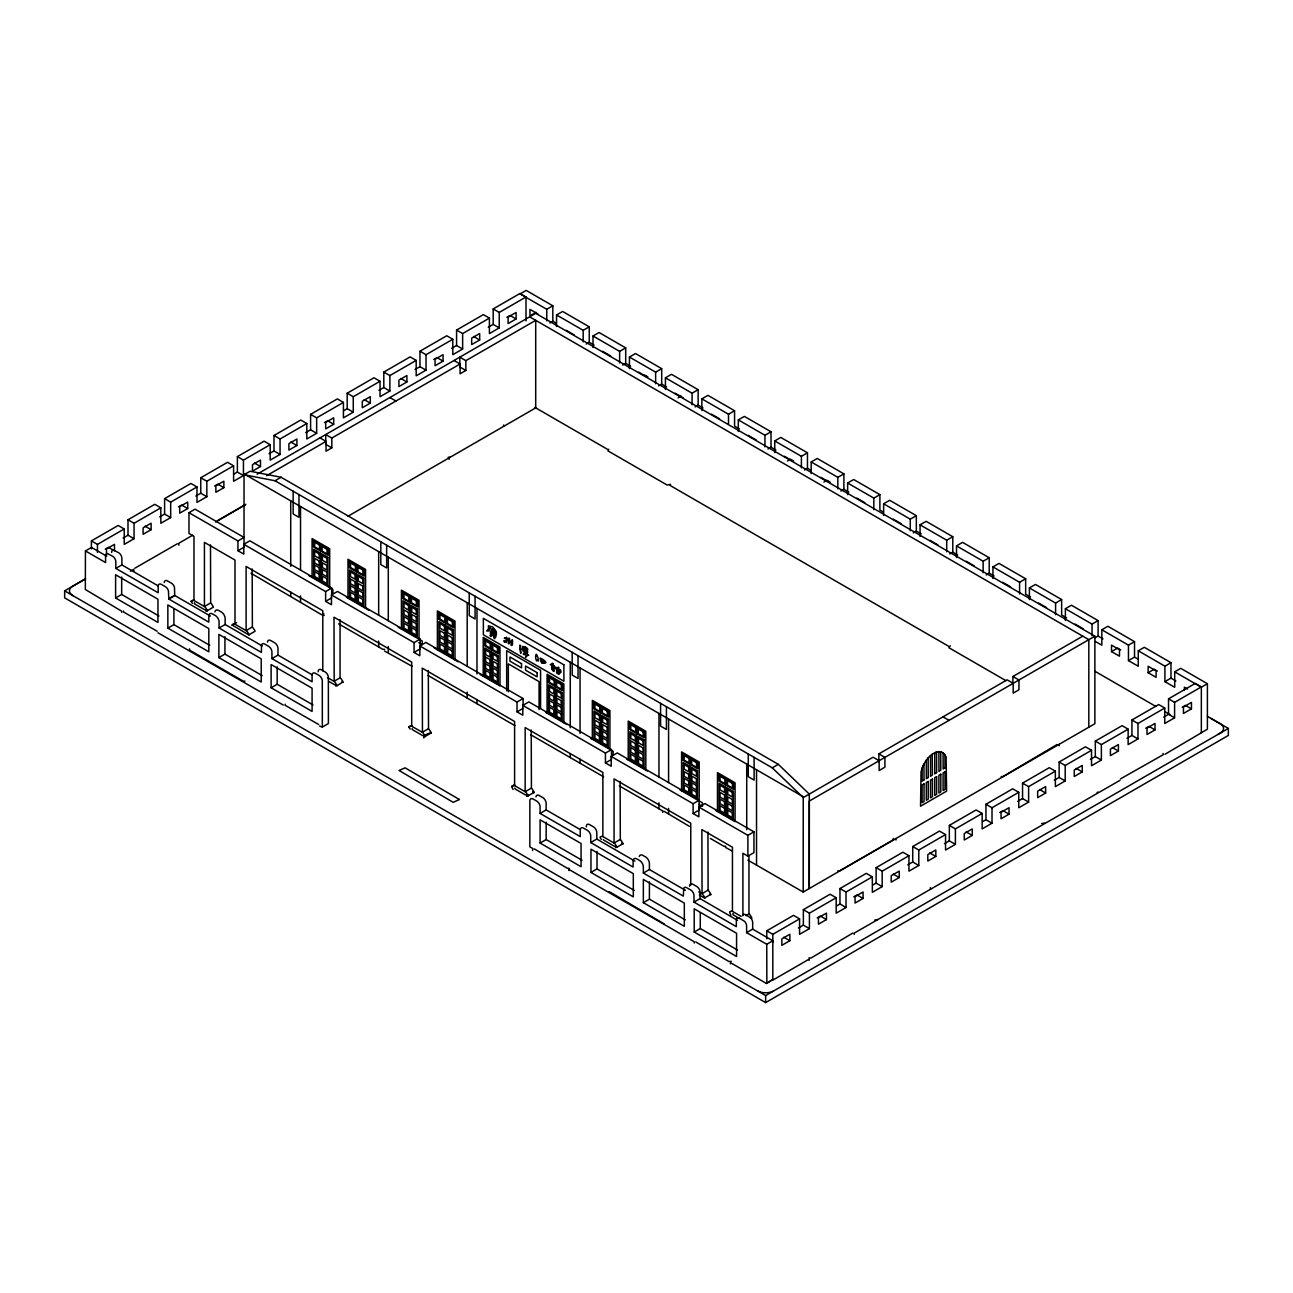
<?xml version="1.0" encoding="UTF-8"?>
<svg xmlns="http://www.w3.org/2000/svg" width="1293" height="1293" viewBox="0 0 1293 1293"><rect width="100%" height="100%" fill="white"/><g stroke="black" fill="none" stroke-linecap="round" stroke-linejoin="round"><path stroke-width="1.5" d="M531.229 730.076L531.423 788.342A6.61 3.814 60 0 1 532.183 789.037L533.75 791.429A6.012 3.475 60 0 1 534.09 792.367L528.029 795.874A6.012 3.475 60 0 0 527.689 794.92L526.122 792.528A6.61 3.814 60 0 0 525.362 791.849L514.598 785.594L514.598 721.462L422.261 668.158L422.455 732.436A6.61 3.814 60 0 1 423.215 733.115L424.783 735.507A6.012 3.475 60 0 1 425.138 736.46L431.199 732.969A6.012 3.475 60 0 0 430.844 732.016L429.276 729.624A6.61 3.814 60 0 0 428.516 728.945L428.322 670.663M620.123 781.408L620.317 839.674A6.61 3.814 60 0 1 621.076 840.353L622.644 842.745A6.012 3.475 60 0 1 622.984 843.699L616.923 847.19A6.012 3.475 60 0 0 616.583 846.252L615.015 843.86A6.61 3.814 60 0 0 614.256 843.165L602.861 836.555L602.877 772.438L525.168 727.571L525.168 791.704L531.229 788.197M690.753 885.285L690.753 823.172L614.062 778.887L614.062 843.02L620.123 839.529M741.148 916.398L732.436 911.371L732.452 847.238L701.873 829.589L702.051 893.851A6.61 3.814 60 0 1 702.81 894.546L704.2 896.534A5.964 3.443 60 0 1 704.717 897.892L710.778 894.384A6.012 3.475 60 0 0 710.439 893.431L708.871 891.039A6.61 3.814 60 0 0 708.111 890.36L707.934 832.094M747.855 860.104L803.212 892.057L803.244 797.587L772.26 767.832L275.021 480.754L244.038 474.741L244.005 547.246L237.944 550.737L237.944 540.943L188.988 512.674L188.988 533.476L193.982 536.353L193.982 600.485L204.617 606.659A6.61 3.814 60 0 1 205.377 607.354L206.945 609.746A6.012 3.475 60 0 1 207.284 610.684L213.345 607.193A6.012 3.475 60 0 0 213.006 606.239L211.438 603.847A6.61 3.814 60 0 0 210.678 603.168L210.484 544.903M511.155 641.7L510.202 642.071L510.509 641.086A13.48 7.79 60 0 1 511.058 641.473L511.107 641.522M556.636 672.958L556.701 669.176M519.996 648.65L519.996 645.062L520.529 645.74M1097.951 791.979L1096.949 792.981M493.538 634.815L495.219 636.398L495.041 634.427M508.682 640.342L507.793 640.585L508.117 639.744A4.348 2.505 60 0 1 508.569 639.906L508.618 639.922M508.763 641.312L508.278 643.575A22.627 13.059 60 0 0 508.731 643.833L508.796 643.849A14.902 8.598 60 0 0 509.167 643.542L509.571 639.049M689.573 886.206L689.816 884.816A4.59 2.651 60 0 1 692.854 884.234L696.814 886.529A4.574 2.634 60 0 1 700.046 891.879L700.063 898.619L737.511 920.374M106.737 556.232L91.496 547.424L85.435 550.931L85.338 589.495L121.736 611.233L121.736 612.413M91.496 547.424L91.399 548.927L91.399 540.91L118.164 525.459L124.225 528.95L124.225 544.401L134.068 538.712L134.068 523.277L160.833 507.826L160.833 523.261L170.676 517.588L170.676 502.137L196.989 486.944L196.989 502.395L206.832 496.706L206.832 481.255L233.597 465.803L233.597 481.255L243.44 475.565L243.44 460.13L270.205 444.679L270.205 460.114L280.048 454.441L280.048 438.99L306.813 423.538L306.813 438.99L316.656 433.3L316.656 417.865L343.421 402.414L343.421 417.849L353.264 412.176L353.264 396.725L380.029 381.273L380.029 396.725L389.872 391.036L389.872 375.584L416.184 360.391L416.184 375.843L426.027 370.154L426.027 354.718L452.792 339.267L452.792 354.702L462.635 349.029L462.635 333.578L489.401 318.126L489.401 333.578L499.243 327.889L499.243 312.437L526.009 296.986L526.009 320.89M493.587 637.223L494.734 638.742L494.217 637.449A6.417 3.701 60 0 0 493.684 636.916M695.715 941.902L728.961 961.556L731.288 961.297M492.908 635.089L492.633 634.249A2.764 1.6 60 0 0 492.277 634.12L491.502 633.198L492.358 633.408A13.14 7.58 60 0 1 492.811 633.667M527.043 651.866L525.556 650.783M493.441 633.651L494.734 634.249M560.402 672.748L560.419 672.716A11.993 6.918 60 0 0 560.548 672.312L560.58 671.277A8.809 5.091 60 0 0 560.467 670.728L560.241 670.582A62.129 35.865 60 0 0 559.109 669.822A34.959 20.187 60 0 0 557.752 668.982L556.443 668.109M192.479 603.411L191.122 601.358A6.012 3.475 60 0 1 191.461 600.809L193.029 600.227A6.61 3.814 60 0 1 193.788 600.421L193.982 600.485M249.064 635.057L232.142 625.052A5.964 3.443 60 0 1 232.675 624.293L234.065 623.905A6.61 3.814 60 0 1 234.809 624.099L246.3 630.742A6.61 3.814 60 0 1 247.06 631.42L248.45 633.408A5.964 3.443 60 0 1 248.983 634.766L255.044 631.259A6.012 3.475 60 0 0 254.689 630.305L253.121 627.929A6.61 3.814 60 0 0 252.377 627.234L252.167 568.968M410.204 729.123L408.847 727.054A6.012 3.475 60 0 1 409.186 726.504L410.754 725.923A6.61 3.814 60 0 1 411.513 726.116L422.278 732.291L428.339 728.799M513.046 789.506L511.737 786.467A6.012 3.475 60 0 1 512.076 785.918L513.644 785.336A6.61 3.814 60 0 1 514.404 785.514L514.598 785.594M553.63 670.324L554.051 667.333A7.984 4.606 60 0 0 553.307 666.881L552.644 666.606A16.89 9.746 60 0 1 552.127 666.364L551.578 667.592M609.132 891.588L663.988 923.784M558.689 671.326L557.331 670.016L558.511 671.455M926.402 760.106L926.127 760.51A17.181 9.908 -60 0 0 924.156 763.775L923.897 764.276A23.84 13.77 -60 0 0 921.052 771.759L920.535 806.202L946.589 791.154L946.104 757.294M766.474 983.472L772.907 979.464L766.474 983.472L730.432 962.655L730.432 963.835M928.051 758.037L928.309 757.746A14.239 8.227 -60 0 1 930.281 755.823L930.556 755.565A15.047 8.679 -60 0 1 932.35 754.207A16.292 9.407 -60 0 1 934.694 752.865A15.451 8.922 -60 0 1 936.568 752.106L936.859 752.009A15.16 8.744 -60 0 1 938.815 751.686L939.074 751.669M177.416 543.723L134.892 568.193M123.53 611.007L123.595 612.042L157.148 631.243M560.645 672.651L560.629 670.081M503.591 426.205L503.672 425.025M932.205 754.32L932.415 774.976L930.556 776.285L930.507 755.613M189.457 648.86L190.023 650.395L243.213 681.104L245.023 681.152M1217.958 734.456L1221.174 732.501M285.171 704.168L285.09 705.283L318.644 724.484M929.958 889.39L930.96 888.55L930.265 887.709M134.068 538.712L128.007 535.221L128.007 519.77L154.772 504.318L160.833 507.826M170.676 517.588L164.615 514.081L164.615 498.645L190.928 483.453L196.989 486.944M206.832 496.706L200.771 493.215L200.771 477.764L227.536 462.312L233.597 465.803M243.44 475.565L237.379 472.074L237.379 456.623L264.144 441.172L270.205 444.679M280.048 454.441L273.987 450.934L273.987 435.499L300.752 420.047L306.813 423.538M316.656 433.3L310.595 429.809L310.595 414.358L337.36 398.907L343.421 402.414M353.264 412.176L347.203 408.669L347.203 393.217L373.968 377.766L380.029 381.273M389.872 391.036L383.811 387.528L383.811 372.093L410.123 356.9L416.184 360.391M426.027 370.154L419.966 366.662L419.966 351.211L446.731 335.76L452.792 339.267M462.635 349.029L456.574 345.522L456.574 330.071L483.34 314.619L489.401 318.126M499.243 327.889L493.183 324.381L493.183 308.946L519.948 293.495L526.009 296.986M91.399 540.91L97.46 544.401L124.225 528.95M123.077 538.066L128.007 535.221M159.685 516.925L164.615 514.081M195.857 496.043L200.771 493.215M234.098 473.965L237.379 472.074M269.057 453.778L273.987 450.934M305.665 432.638L310.595 429.809M343.922 410.56L347.203 408.669M378.881 390.373L383.811 387.528M415.037 369.491L419.966 366.662M451.645 348.367L456.574 345.522M488.253 327.226L493.183 324.381M105.234 549.153L108.434 547.311L114.495 550.802L114.495 544.337L106.495 548.959L106.495 555.424M178.45 506.888L181.65 505.03L187.711 508.537L187.711 502.072L179.711 506.694L179.711 513.159L187.711 508.537M214.606 486.006L217.806 484.164L223.867 487.655L223.867 481.19L215.866 485.812L215.866 492.277L223.867 487.655M324.43 422.601L327.63 420.758L333.691 424.249L333.691 417.801L325.691 422.407L325.691 428.872L333.691 424.249M433.801 359.454L437.002 357.611L443.063 361.103L443.063 354.654L435.062 359.26L435.062 365.725L443.063 361.103M506.84 317.286L510.04 315.444L516.101 318.951L516.101 312.486L508.101 317.092L508.101 323.557L516.101 318.951M244.038 474.741L250.099 471.234L281.082 477.262L778.321 764.341L809.305 794.08L809.273 888.566L809.305 801.046L1094.88 636.172L1094.88 723.708L803.212 892.057M151.103 529.677L143.103 534.284L143.103 527.819L151.103 523.212L151.103 529.677L145.042 526.17M260.475 466.531L252.474 471.137L252.474 464.688L260.475 460.066L260.475 466.531L254.414 463.023M296.905 445.487L288.905 450.109L288.905 443.644L296.905 439.038L296.905 445.487L290.844 441.996M370.299 403.125L362.299 407.731L362.299 401.283L370.299 396.66L370.299 403.125L364.238 399.618M406.907 381.985L398.907 386.607L398.907 380.142L406.907 375.52L406.907 381.985L400.846 378.493M479.671 339.978L471.67 344.584L471.67 338.136L479.671 333.513L479.671 339.978L473.61 336.471M188.988 512.674L195.049 509.167L244.005 537.435L237.944 540.943M536.029 312.34L529.968 315.848L529.968 309.383L537.936 313.973M257.113 474.175L535.706 313.342L1094.88 636.172M552.822 305.794L526.17 290.408L520.109 293.915L546.761 309.302L552.822 305.794L552.822 321.246L556.087 323.121M84.368 579.474L72.489 586.343A11.637 6.707 0 0 0 70.42 593.552L73.103 595.75M1207.371 716.338L1228.35 728.444L1228.35 735.442L765.65 1002.592L64.65 597.867L64.65 590.869L85.597 578.763M266.665 475.662L326.03 441.398L326.03 451.192L331.816 447.863L331.816 438.052L460.082 363.996L460.082 373.806L465.868 370.461L465.868 360.666L535.706 320.341L535.706 407.877L347.979 516.246M319.516 726.052L322.345 727.054L322.296 680.554A4.736 2.731 60 0 0 319.258 675.544L315.169 673.2A4.736 2.731 60 0 0 312.082 675.285L312.082 681.783L271.934 658.59L271.918 652.011A4.655 2.683 60 0 0 268.782 646.403L264.742 644.076A4.655 2.683 60 0 0 261.445 645.643L261.428 652.432L219.083 628.01L219.083 621.739A5.301 3.071 60 0 0 215.317 615.533L212.456 613.884A5.301 3.071 60 0 0 208.819 616.131L208.819 622.159L168.85 599.079L168.429 590.788A4.558 2.634 60 0 0 165.391 586.715L161.415 584.42A4.574 2.634 60 0 0 158.182 586.036L158.182 592.76L115.82 568.403L121.881 564.912L121.881 558.35A4.59 2.651 60 0 0 118.859 552.854L113.655 550.107A4.574 2.651 60 0 0 111.634 552.45M556.556 326.531L556.556 314.959L562.617 311.451L589.252 326.838L589.252 342.273L594.15 345.102M275.021 480.754L281.082 477.262M549.784 322.991L552.822 321.246M217.838 520.465L245.88 504.27M130.351 571.231L133.826 569.227L133.826 571.086M192.819 535.157L178.838 543.238L178.838 545.274M215.559 522.033L245.282 504.868M115.61 597.98L157.956 622.434L157.956 599.209L115.61 574.755L115.61 597.98L121.671 594.473L158.942 616.001M556.556 314.959L583.191 330.329L589.252 326.838M593.002 347.575L593.002 335.986L599.063 332.495L625.699 347.882L625.699 363.317L630.596 366.145M586.23 344.035L589.252 342.273M237.944 550.737L243.795 554.115L243.795 544.305L249.856 540.813L331.687 588.056L331.687 595.895M168.656 598.707L174.717 595.216L174.49 587.297A4.558 2.634 60 0 0 171.468 583.208L167.476 580.913A4.574 2.634 60 0 0 164.243 582.545M168.85 599.079L174.911 595.588L210.387 616.066M593.002 335.986L619.638 351.373L625.699 347.882M191.041 601.568L194.063 599.823M629.432 368.618L629.432 357.03L635.493 353.539L661.693 368.65L661.693 384.102L666.59 386.93M210.484 603.023L204.423 606.514L204.423 542.381L235.003 560.047L235.003 624.18M622.66 365.062L625.699 363.317M167.848 628.139L208.819 651.801L208.819 628.576L167.848 604.93L167.848 628.139L173.908 624.648L209.757 645.336M629.432 357.03L655.632 372.158L661.693 368.65M219.083 628.01L225.144 624.503L225.144 618.248A5.301 3.071 60 0 0 221.378 612.042L218.517 610.377A5.301 3.071 60 0 0 214.945 611.864M232.061 625.246L236.603 622.628M665.426 389.403L665.426 377.815L671.487 374.307L698.139 389.694L698.139 405.145L703.036 407.974M658.67 385.847L661.693 384.102M252.183 627.089L246.123 630.596L246.106 566.463L322.797 610.732L322.797 670.857M243.795 544.305L325.626 591.564L331.687 588.056M218.873 657.587L261.218 682.041L261.218 658.832L218.873 634.378L218.873 657.587L224.934 654.096L262.188 675.609M331.461 594.925L337.521 591.434L420.128 639.114L420.128 648.924L414.067 652.415L414.067 642.621L331.461 594.925L331.461 604.736L325.626 601.358L325.626 591.564M325.626 601.358L331.687 597.867M678.146 397.888L681.169 396.143M665.426 377.815L692.078 393.201L698.139 389.694M323.848 613.739L323.137 614.611L324.22 615.516M608.777 449.237L607.92 450.853L667.204 485.085L670.566 484.293M701.873 410.431L701.873 398.858L707.934 395.351L734.569 410.738L734.569 426.173L739.467 429.001M695.101 406.891L698.139 405.145M271.934 658.59L277.995 655.098L311.985 674.72M701.873 398.858L728.509 414.229L734.569 410.738M271.11 687.763L312.082 711.409L312.082 688.199L271.11 664.537L271.11 687.763L277.171 684.256L313.019 704.96M738.319 431.474L738.319 419.886L744.38 416.394L771.016 431.765L771.016 447.216L775.913 450.045M340.059 619.703L340.059 677.823L333.998 681.33L327.598 677.629M738.319 419.886L764.955 435.272L771.016 431.765M335.55 686.001L335.55 685.015L336.94 685.807L342.92 681.993A6.012 3.475 60 0 0 342.58 681.055L341.013 678.663A6.61 3.814 60 0 0 340.253 677.968L340.059 677.823M414.067 642.621L420.128 639.114M774.749 452.518L774.749 440.929L780.81 437.422L807.462 452.809L807.462 468.26L810.727 470.135M414.067 652.415L419.837 655.761L419.837 645.95L425.898 642.443L523.083 698.559L523.083 704.443M767.977 448.962L771.016 447.216M322.345 727.054L328.406 723.547L328.357 677.063A4.736 2.731 60 0 0 325.319 672.053L321.23 669.693A4.736 2.731 60 0 0 318.143 671.794M787.469 461.003L790.492 459.257L793.676 461.084M774.749 440.929L801.401 456.316L807.462 452.809M811.196 473.545L811.196 461.973L817.257 458.465L843.893 473.852L843.893 489.287L848.79 492.116M804.424 470.005L807.462 468.26M823.9 482.047L826.938 480.285L830.122 482.127M811.196 461.973L837.832 477.343L843.893 473.852M408.75 727.264L411.788 725.518M847.626 494.589L847.626 483L853.687 479.509L879.886 494.637L879.886 510.072L883.151 511.963M840.87 491.049L843.893 489.287M423.829 737.996L423.829 735.976L428.371 733.357M419.837 645.95L517.022 702.067L523.083 698.559M847.626 483L873.826 498.128L879.886 494.637M522.808 705.396L528.869 701.905L611.492 749.601L611.492 759.411L605.431 762.902L605.431 753.108L522.808 705.396L522.808 715.207L517.022 711.861L517.022 702.067M517.022 711.861L523.083 708.37M883.636 515.374L883.636 503.785L889.697 500.294L916.333 515.665L916.333 531.116L921.23 533.944M883.636 503.785L910.272 519.172L916.333 515.665M920.066 536.417L920.066 524.829L926.127 521.321L952.779 536.708L952.779 552.159L957.677 554.988M913.294 532.861L916.333 531.116M511.656 786.677L514.679 784.916M920.066 524.829L946.718 540.215L952.779 536.708M956.513 557.445L956.513 545.872L962.574 542.365L989.21 557.752L989.21 573.187L994.107 576.015M949.741 553.905L952.779 552.159M605.431 753.108L611.492 749.601M611.217 756.437L617.278 752.946L699.174 800.222L693.113 803.729L611.217 756.437L611.217 766.248L605.431 762.902M532.651 850.519L532.651 848.467L529.839 846.85L529.871 800.399A4.736 2.731 60 0 1 532.926 798.912L536.999 801.272A4.736 2.731 60 0 1 540.086 806.929L540.086 813.426L546.147 809.919L579.7 829.282M956.513 545.872L983.149 561.243L989.21 557.752M992.943 578.488L992.943 566.9L999.004 563.409L1025.656 578.779L1025.656 594.23L1030.553 597.059M986.187 574.949L989.21 573.187M540.102 843.052L581.058 866.714L581.058 843.489L540.102 819.843L540.102 843.052L546.163 839.561L582.012 860.249M992.943 566.9L1019.595 582.286L1025.656 578.779M1029.39 599.532L1029.39 587.943L1035.451 584.436L1061.65 599.564L1061.65 615.015L1066.547 617.844M766.846 982.971L766.749 944.278L746.611 932.657L746.611 926.047A4.606 2.667 60 0 0 744.574 921.376L739.386 918.111A4.59 2.651 60 0 0 736.347 920.099L736.347 926.661L694.002 902.126L693.985 895.386A4.574 2.634 60 0 0 690.753 890.02L686.777 887.725A4.59 2.651 60 0 0 683.755 888.323L683.334 896.114L643.348 873.034L643.348 866.989A5.301 3.071 60 0 0 639.728 860.556L636.851 858.908A5.301 3.071 60 0 0 633.101 860.782L633.085 867.037L590.739 842.551L596.8 839.06L596.784 832.256A4.655 2.683 60 0 0 593.487 826.874L589.446 824.546A4.655 2.683 60 0 0 586.537 825.306M950.242 645.757L948.868 647.696L1006.002 680.7M693.113 803.729L693.113 813.523L698.883 816.869L698.883 807.058L704.944 803.551L753.948 831.835L753.948 852.653L747.887 856.144L742.893 853.267L742.893 915.396M1029.39 587.943L1055.589 603.071L1061.65 599.564M590.966 872.419L633.311 896.873L633.311 873.664L590.966 849.21L590.966 872.419L597.027 868.928L634.297 890.441M693.113 813.523L699.174 810.032L699.19 762.062L681.589 751.896L681.589 790.783M772.26 767.832L778.321 764.341M1065.384 620.317L1065.384 608.728L1071.444 605.221L1098.096 620.608L1098.096 636.059L1102.994 638.887M643.348 873.034L649.409 869.543L685.403 890.311M1065.384 608.728L1092.035 624.099L1098.096 620.608M803.244 797.587L873.082 757.229L879.143 760.72L879.143 770.531L884.913 767.185L884.913 757.391L878.852 753.884L878.852 761.722M878.852 753.884L1007.134 679.827L1013.195 683.334L1013.195 693.129L1018.965 689.799L1018.965 679.989L1012.904 676.498L1012.904 682.381M1012.904 676.498L1082.742 636.172M1101.83 629.772L1107.891 626.265L1134.527 641.651L1134.527 657.086L1128.466 660.594L1128.466 645.142L1101.83 629.772L1101.83 645.207L1095.3 641.441M698.883 807.058L747.887 835.343L753.948 831.835M1095.058 637.805L1098.096 636.059M643.348 902.676L684.32 926.321L684.32 903.112L643.348 879.45L643.348 902.676L649.409 899.168L685.258 919.873M1111.511 651.591L1119.479 656.181L1119.479 649.716L1111.511 645.126L1111.511 651.591L1117.572 648.084L1120.756 649.926M1128.466 645.142L1134.527 641.651M707.934 890.214L701.873 893.722L698.689 891.879M694.002 902.126L700.063 898.619M1138.26 650.799L1144.321 647.308L1170.973 662.679L1170.973 678.13L1164.912 681.637L1164.912 666.186L1138.26 650.799L1138.26 666.251L1128.466 660.594M694.212 932.043L736.574 956.481L736.574 933.271L694.212 908.817L694.212 932.043L700.273 928.536L737.543 950.048M1148.136 672.732L1156.087 677.322L1156.087 670.857L1148.136 666.267L1148.136 672.732L1154.196 669.224L1157.38 671.067M1164.912 666.186L1170.973 662.679M745.916 915.654L748.954 913.909L748.954 855.788M1164.912 681.637L1174.707 687.294L1174.707 671.843L1180.768 668.336L1207.403 683.722L1207.403 729.204L1164.993 754.272M746.611 932.657L752.671 929.15L772.81 940.771L772.907 942.403M766.749 938.783L766.749 930.815L793.514 915.363L799.575 918.87L799.575 934.306L809.418 928.633L809.418 913.181L836.183 897.73L836.183 913.181L846.026 907.492L846.026 892.041L872.339 876.848L872.339 892.299L882.182 886.61L882.182 871.175L908.947 855.724L908.947 871.159L918.79 865.486L918.79 850.034L945.555 834.583L945.555 850.034L955.398 844.345L955.398 828.894L982.163 813.442L982.163 828.894L992.006 823.205L992.006 807.769L1018.755 792.318L1018.755 807.753L1028.614 802.08L1028.614 786.629L1055.363 771.178L1055.363 786.629L1065.206 780.94L1065.206 765.488L1091.534 750.296L1091.534 765.747L1101.377 760.058L1101.377 744.623L1128.142 729.171L1128.142 744.606L1137.985 738.933L1137.985 723.482L1164.751 708.031L1164.751 723.482L1174.594 717.793L1174.594 702.358L1201.342 686.906L1201.342 732.711M809.418 928.633L803.357 925.125L803.357 909.674L830.122 894.223L836.183 897.73M846.026 907.492L839.965 903.985L839.965 888.55L866.278 873.357L872.339 876.848M882.182 886.61L876.121 883.119L876.121 867.668L902.886 852.216L908.947 855.724M918.79 865.486L912.729 861.978L912.729 846.543L939.494 831.092L945.555 834.583M955.398 844.345L949.337 840.854L949.337 825.403L976.102 809.951L982.163 813.442M992.006 823.205L985.945 819.714L985.945 804.262L1012.694 788.811L1018.755 792.318M1028.614 802.08L1022.553 798.573L1022.553 783.138L1049.302 767.686L1055.363 771.178M1065.206 780.94L1059.145 777.449L1059.145 761.997L1085.474 746.804L1091.534 750.296M1101.377 760.058L1095.316 756.567L1095.316 741.115L1122.082 725.664L1128.142 729.171M1137.985 738.933L1131.925 735.426L1131.925 719.991L1158.69 704.54L1164.751 708.031M1174.594 717.793L1168.533 714.302L1168.533 698.85L1195.282 683.399L1201.342 686.906M766.749 930.815L772.81 934.322L799.575 918.87M1207.403 683.722L1201.342 687.229L1174.707 671.843M766.749 944.278L772.81 940.771M798.428 927.97L803.357 925.125M836.684 905.892L839.965 903.985M872.84 885.01L876.121 883.119M907.799 864.823L912.729 861.978M944.407 843.683L949.337 840.854M982.664 821.605L985.945 819.714M1017.623 801.418L1022.553 798.573M1054.231 780.277L1059.145 777.449M1090.387 759.411L1095.316 756.567M1126.995 738.271L1131.925 735.426M1163.603 717.13L1168.533 714.302M817.192 917.933L820.392 916.074L826.453 919.582L826.453 913.117L818.453 917.739L818.453 924.204L826.453 919.582M853.8 896.792L857 894.95L863.061 898.441L863.061 891.976L855.061 896.599L855.061 903.064L863.061 898.441M999.78 812.505L1002.98 810.663L1009.041 814.17L1009.041 807.705L1001.041 812.311L1001.041 818.776L1009.041 814.17M1145.76 728.234L1148.96 726.375L1155.021 729.882L1155.021 723.417L1147.02 728.04L1147.02 734.505L1155.021 729.882M1182.19 707.206L1185.39 705.348L1191.451 708.855L1191.451 702.39L1183.451 707.012L1183.451 713.461L1191.451 708.855M789.845 940.706L781.845 945.328L781.845 938.863L789.845 934.257L789.845 940.706L783.784 937.215M899.217 877.559L891.216 882.182L891.216 875.717L899.217 871.11L899.217 877.559L893.156 874.068M935.825 856.435L927.824 861.057L927.824 854.592L935.825 849.97L935.825 856.435L929.764 852.927M972.255 835.407L964.255 840.014L964.255 833.565L972.255 828.942L972.255 835.407L966.194 831.9M1045.649 793.029L1037.649 797.652L1037.649 791.187L1045.649 786.564L1045.649 793.029L1039.588 789.522M1082.257 771.889L1074.257 776.511L1074.257 770.046L1082.257 765.44L1082.257 771.889L1076.196 768.398M1118.413 751.023L1110.412 755.629L1110.412 749.18L1118.413 744.558L1118.413 751.023L1112.352 747.516M64.65 590.869L765.65 995.578L1228.35 728.444M425.3 735.232L425.171 735.313A2.166 1.245 0 0 1 422.148 735.297L412.758 729.866A2.166 1.245 0 0 1 412.257 728.557M1044.744 823.124L1041.56 823.512M877.753 919.533L874.795 920.05M569.259 868.346L567.465 868.314L534.187 848.806M528.013 794.565L527.867 794.645A2.166 1.245 0 0 1 524.893 794.597L515.503 789.183A2.166 1.245 0 0 1 514.905 788.084M449.932 457.189L448.138 457.302M725.777 846.269L723.87 846.252L710.374 838.462M384.651 649.361L382.76 649.312L338.604 623.824M508.618 639.922L508.844 639.857A20.478 11.815 60 0 0 508.86 639.292L508.957 638.047L509.604 638.71M1120.465 778.903L1163.393 754.611L1163.005 753.447M525.087 654.064L523.148 653.87L523.988 654.662A7.16 4.138 60 0 0 524.441 654.614A2.764 1.6 60 0 0 524.764 654.63L525.168 654.129M940.722 751.847L940.997 751.928A17.181 9.908 -60 0 1 942.969 752.914L943.227 753.108A23.84 13.77 -60 0 1 946.072 757.31M556.168 667.98L555.166 668.982A8.501 4.913 60 0 1 555.004 668.4L554.923 667.317A2.99 1.729 60 0 1 555.02 666.913L560.37 669.806M710.859 894.691L709.809 894.093M704.798 898.182L699.335 895.047M1001.154 776.592L1002.964 776.56L1056.995 744.542M553.857 670.437L554.067 671.406A31.226 18.037 60 0 1 552.935 670.776L551.594 668.109M519.738 648.504L520.756 653.515L520.917 649.829M552.256 665.442L552.305 665.459A16.583 9.568 60 0 1 552.887 665.685L553.533 666.606L552.063 665.992M837.864 870.835L839.674 870.835L893.544 839.723L893.237 838.446M343.001 682.3L342.031 681.75M431.28 733.26L429.939 732.517M425.219 736.768L423.829 735.976M534.171 792.674L532.942 791.979M623.064 843.99L621.626 843.181L621.626 844.184M602.861 836.555L602.683 836.49A6.61 3.814 60 0 0 601.924 836.296L600.356 836.878A6.012 3.475 60 0 0 600.017 837.428L601.31 839.448M732.436 911.371L732.258 911.29A6.61 3.814 60 0 0 731.499 911.112L729.931 911.694A6.012 3.475 60 0 0 729.591 912.244L730.901 915.282M521.822 649.215L520.756 648.795L520.626 646.161M757.31 990.777L760.995 992.248A11.54 6.659 0 0 0 773.473 991.052M524.974 649.878L523.697 649.506A2.214 1.277 60 0 0 523.617 649.91L523.94 650.848M504.464 638.5L505.741 638.144A21.609 12.477 60 0 0 505.224 637.805L504.367 638.079M1134.527 657.086L1137.792 658.977M1170.973 678.13L1175.87 680.958M644.738 375.099L647.922 376.942M566.237 330.313L574.205 334.919M602.683 351.357L610.635 355.947M638.677 372.142L646.629 376.732M675.108 393.169L683.076 397.775M711.554 414.213L719.522 418.803M748.178 435.353L756.13 439.959M784.431 456.284L792.399 460.89M820.877 477.327L828.829 481.933M856.871 498.112L864.839 502.702M893.318 519.156L901.269 523.746M929.926 540.296L937.894 544.886M966.194 561.227L974.146 565.817M1002.641 582.27L1010.593 586.86M1038.635 603.055L1046.587 607.645M1075.065 624.083L1083.033 628.689M1187.572 689.04L1184.388 687.197L1184.388 690.43M529.645 316.833L1088.819 639.663L1088.819 727.199M493.183 308.946L499.243 312.437M1168.533 698.85L1174.594 702.358M1094.799 671.196L1155.942 706.495M1164.67 711.538L1169.906 714.56M456.574 330.071L462.635 333.578M1131.925 719.991L1137.985 723.482M465.868 360.666L459.807 357.159L459.807 366.97L465.868 370.461M454.021 360.505L460.082 363.996M534.833 407.36L607.484 449.317M670.113 485.473L948.335 646.096M419.966 351.211L426.027 354.718M1095.316 741.115L1101.377 744.623M383.811 372.093L389.872 375.584M1059.145 761.997L1065.206 765.488M389.823 397.565L396.014 400.992M942.92 716.904L949.127 720.314M347.203 393.217L353.264 396.725M1022.553 783.138L1028.614 786.629M310.595 414.358L316.656 417.865M985.945 804.262L992.006 807.769M331.816 438.052L325.755 434.561L325.755 444.356L331.816 447.863M319.969 437.891L326.03 441.398M273.987 435.499L280.048 438.99M949.337 825.403L955.398 828.894M237.379 456.623L243.44 460.13M912.729 846.543L918.79 850.034M244.038 473.901L803.212 796.73M556.798 669.127L558.721 670.243A2.602 1.503 60 0 1 559.012 670.631L559.206 671.94A2.376 1.374 60 0 1 558.899 672.182L557.315 671.907A30.935 17.86 60 0 1 558.123 672.312L559.303 674.122L557.364 673.653M523.988 650.88C525.556 651.365 523.584 650.379 524.974 649.91M553.129 668.012C552.046 665.814 553.517 670.469 553.162 668.061M200.771 477.764L206.832 481.255M876.121 867.668L882.182 871.175M308.865 575.595L332.883 589.463L332.883 593.034M346.476 597.301L368.78 610.183M398.212 627.186L422.245 641.053L422.245 644.625L418.803 642.637M434.173 647.938L458.207 661.806M480.156 674.477L499.987 685.936L499.987 647.05L483.21 637.368L483.21 676.255M545.662 712.314L566.916 724.581M590.836 738.384L613.141 751.265L613.141 754.837M626.733 759.104L647.324 771M680.102 789.926L702.406 802.791L702.406 806.379L698.963 804.391M715.983 810.646L735.071 821.669L735.071 782.782L717.486 772.632L717.486 811.503M164.615 498.645L170.676 502.137M839.965 888.55L846.026 892.041M250.955 573.219L321.892 614.886M412.338 666.396L384.522 651.042M427.983 675.431L514.937 725.632M530.583 734.666L603.621 776.818M619.266 785.853L662.743 810.953L662.743 812.408M689.363 826.324L664.052 811.293M732.291 851.117L725.357 847.319M128.007 519.77L134.068 523.277M803.357 909.674L809.418 913.181M750.667 917.674L751.815 918.078A6.012 3.475 60 0 0 751.459 917.125L749.892 914.733A6.61 3.814 60 0 0 749.148 914.038L748.954 913.909M808.965 957.854L810.97 958.081L852.83 933.045M207.365 610.991L205.975 610.215L205.975 611.201M528.013 796.132L526.671 795.357L526.671 796.359M616.906 847.465L615.565 846.689L615.565 847.691M328.972 681.492L333.756 684.256A2.198 1.261 0 0 0 335.695 684.611M739.596 918.596L733.47 915.056A2.133 1.228 0 0 1 733.163 913.521M158.085 585.842L121.881 564.912M262.204 645.95L225.144 624.503M634.911 861.122L596.8 839.06M85.435 550.931L105.573 562.552L105.573 555.942A4.574 2.651 60 0 1 107.594 553.614L112.798 556.346A4.59 2.651 60 0 1 115.82 561.841L115.82 568.403M540.086 813.426L580.25 836.603L580.266 830.041A4.655 2.683 60 0 1 583.385 828.037L587.426 830.365A4.655 2.683 60 0 1 590.723 835.747L590.739 842.551M1210.959 718.407L1220.851 724.161A11.54 6.659 0 0 1 1223.469 727.668A11.605 6.691 0 0 1 1221.174 732.517M526.784 651.64L525.556 650.896M526.445 652.399L525.508 651.397L526.833 652.141M493.425 633.942L495.057 635.219L494.217 635.299A19.072 11.007 60 0 1 493.619 634.895M553.339 665.135L553.388 665.168A17.31 10.005 60 0 1 553.986 665.717L554.018 666.364A6.788 3.927 60 0 1 553.646 665.782L553.533 665.572M553.242 663.923L552.887 663.535A6.255 3.604 60 0 0 552.531 663.228L550.252 664.747L552.321 665.055A50.766 29.303 60 0 0 553.113 664.731L553.275 664.004M558.948 667.592L558.22 667.14M336.94 685.807L336.859 685.5A6.012 3.475 60 0 0 336.519 684.547L334.952 682.154A6.61 3.814 60 0 0 334.192 681.476L333.998 617.197L411.691 662.048L411.691 726.181M940.754 751.863L940.803 770.159L938.944 771.436L938.912 751.686A15.257 8.809 -60 0 1 940.754 751.863M492.908 633.651L491.388 632.358L492.277 634.75A28.204 16.292 60 0 0 492.859 635.073M277.995 655.098L277.979 648.52A4.655 2.683 60 0 0 274.843 642.912L270.803 640.568A4.655 2.683 60 0 0 267.506 642.152M1119.98 780.326L854.188 933.142L854.188 934.435M1092.035 624.099L1092.035 635.687M1059.209 744.299L1059.209 745.754M1055.589 603.071L1055.589 614.66M1019.595 582.286L1019.595 593.875M983.149 561.243L983.149 572.831M946.718 540.215L946.718 551.788M910.272 519.172L910.272 530.76M895.952 838.543L895.952 839.997M873.826 498.128L873.826 509.717M837.832 477.343L837.832 488.932M809.159 960.311L809.159 959.131L772.81 980.126L772.81 934.322M801.401 456.316L801.401 467.888M765.65 995.578L765.65 1002.592M764.955 435.272L764.955 446.861M756.534 769.788L756.534 865.114M754.11 757.359L754.11 780.099L748.275 776.721L748.275 753.981M752.671 929.15L752.671 922.555A4.606 2.667 60 0 0 750.635 917.868L745.447 914.604A4.59 2.651 60 0 0 742.521 915.703M747.887 835.343L747.887 856.144M746.724 764.131L746.724 829.653M728.509 414.229L728.509 423.894M726.213 778.871L726.213 785.368M700.273 913.052L700.273 928.536M694.212 943.033L694.212 941.757L568.872 869.381L568.872 870.545M692.078 393.201L692.078 404.774M690.317 758.151L690.317 764.648M668.578 719.005L668.578 782.556M668.578 808.367L668.578 814.331M666.428 706.738L666.428 729.478L660.594 726.1L660.594 703.376M658.961 713.461L658.961 777.012M658.961 802.824L658.961 808.771M655.632 372.158L655.632 383.746M649.409 869.543L649.409 863.498A5.301 3.071 60 0 0 645.789 857.065L642.912 855.4A5.301 3.071 60 0 0 639.292 856.499M649.409 881.761L649.409 899.168M645.821 770.127L645.821 731.256L628.22 721.09L628.22 759.977M636.948 727.345L636.948 733.842M619.638 351.373L619.638 362.961M609.924 749.407L609.924 710.536L592.339 700.37L592.339 739.257M601.067 706.625L601.067 713.106M597.027 851.505L597.027 868.928M586.327 826.906L586.327 826.534A4.655 2.683 60 0 1 586.375 825.92M583.191 330.329L583.191 341.918M580.056 667.899L580.056 733.438M580.056 759.25L580.056 763.226M578.036 655.696L578.036 678.437L572.185 675.059L572.185 652.335M570.261 662.242L570.261 727.781M570.261 753.593L570.261 757.569M563.861 722.819L563.861 683.932L547.084 674.251L547.084 713.122M555.408 680.263L555.408 686.761M546.761 309.302L546.761 320.874M546.147 809.919L546.147 803.422A4.736 2.731 60 0 0 543.06 797.765L538.987 795.405A4.736 2.731 60 0 0 535.932 796.908M546.163 822.138L546.163 839.561M540.571 708.354L540.571 670.243L506.678 650.67L506.678 690.801M539.068 709.598L539.068 681.621L508.327 663.875L508.327 691.852M532.732 791.866L532.732 792.868M491.534 643.381L491.534 649.878M476.988 608.405L476.988 673.928M476.988 699.755L476.988 703.715M475.064 596.251L475.064 618.991L469.23 615.613L469.23 592.873M467.193 602.732L467.193 666.283M467.193 692.111L467.193 698.058M454.991 659.963L454.991 621.076L437.39 610.91L437.39 649.797M449.059 457.9L449.059 459.354M446.117 617.165L446.117 623.662M419.029 639.195L419.029 600.308L401.428 590.158L401.428 629.028M410.156 596.396L410.156 602.894M388.288 557.186L388.288 620.737M388.288 646.548L388.288 652.512M386.655 545.21L386.655 567.95L380.821 564.572L380.821 541.848M378.671 551.642L378.671 615.193M378.671 641.005L378.671 646.953M365.563 608.324L365.563 569.453L347.979 559.287L347.979 598.174M356.706 565.542L356.706 572.039M329.683 587.604L329.683 548.733L312.082 538.567L312.082 577.454M320.809 544.822L320.809 551.319M300.526 506.517L300.526 570.068M300.526 595.879L300.526 601.843M298.974 494.589L298.974 517.329L293.139 513.951L293.139 491.227M290.715 500.86L290.715 566.382M290.715 592.21L290.715 596.17M283.312 705.089L157.956 632.778M277.171 666.849L277.171 684.256M224.934 636.689L224.934 654.096M173.908 609.165L173.908 624.648M121.671 577.066L121.671 594.473M97.46 544.401L97.46 552.37M603.298 839.577A2.198 1.261 0 0 0 603.896 840.224L613.658 845.864A2.198 1.261 0 0 0 615.145 846.236M206.783 609.617A2.133 1.228 0 0 1 204.149 609.439L195.001 604.17A2.133 1.228 0 0 1 194.661 602.667M491.776 635.574A3.669 2.117 60 0 1 491.356 635.655L489.999 635.413L490.613 636.237A2.667 1.535 60 0 0 491.098 636.431M537.306 659.947C536.482 664.004 534.769 654.646 536.029 656.004C535.415 649.07 540.83 665.184 537.435 659.963M512.416 644.577C508.796 649.603 513.418 631.372 512.416 644.577M506.339 638.904L506.064 641.166L503.801 640.827L504.496 642.233L506.581 642.346L507.066 639.841A42.2 24.373 60 0 0 507.066 638.823L507.034 638.451A23.371 13.496 60 0 1 507.001 637.95L506.306 637.174A80.57 46.516 60 0 1 506.339 638.904M527.221 648.601L525.297 646.662L525.12 647.567L522.631 646.355L522.825 647.631L525.12 648.391L522.808 647.922L522.954 650.541C524.732 654.5 524.99 649.393 526.17 656.424C524.134 658.961 527.738 654.597 528.74 655.228C524.99 654.306 529.548 651.64 526.784 650.266C523.212 647.47 529.92 651.397 527.237 648.423M492.827 631.566L490.629 631L490.354 633.796L495.591 637.465L496.286 634.782L493.667 632.051L496.577 633.796L494.653 631.857L496.48 631.986L492.859 627.008L488.366 625.78L488.56 628.624L486.75 631.016L489.045 630.952C490.225 623.872 490.564 629.933 492.827 631.566M542.042 663.115C553.873 664.65 533.573 653.547 542.187 660.513C537.29 660.61 548.588 661.531 540.749 661.677C542.947 662.081 546.422 662.856 542.042 663.115M936.617 772.567L934.742 773.861L934.71 752.849A15.112 8.728 -60 0 1 936.568 752.106L936.617 772.567M928.229 777.416L926.354 778.709L926.305 760.252A14.498 8.372 -60 0 1 928.164 757.908L928.229 777.416M924.026 779.889L922.151 781.134L922.103 768.365A22.676 13.092 -60 0 1 923.945 764.163L924.026 779.889M945.005 767.8L943.147 769.012L943.098 753.011A22.514 12.995 -60 0 1 944.957 755.08L945.005 767.8M459.387 799.51L453.196 802.339L399.068 770.483L405.081 767.832L459.387 799.51M494.201 631.162L492.52 630.127L494.201 631.162M494.556 630.047L492.52 628.754L494.556 630.047M924.026 783.914L922.119 785.013L922.119 802.662L924.026 801.563L924.026 783.914M928.229 781.489L926.305 782.588L926.305 800.238L928.229 799.139L928.229 781.489M932.415 779.065L930.507 780.164L930.507 797.813L932.415 796.714L932.415 779.065M936.617 776.64L934.71 777.74L934.71 795.389L936.617 794.29L936.617 776.64M940.819 774.216L938.896 775.315L938.896 792.965L940.819 791.866L940.819 774.216M945.005 771.792L943.098 772.891L943.098 790.556L945.005 789.441L945.005 771.792M563.893 664.828L483.356 618.329L483.356 634.75L563.893 681.249L563.893 664.828M526.461 652.997L525.508 652.464L526.461 652.997M553.162 670.065L552.305 669.014L553.162 670.065M558.818 673.168L557.331 672.295L558.818 673.168M328.163 549.072L313.456 540.571L313.456 546.907L328.163 555.408L328.163 549.072M364.06 569.793L349.336 561.291L349.336 567.627L364.06 576.128L364.06 569.793M417.526 600.647L402.802 592.162L402.802 598.497L417.526 606.983L417.526 600.647M453.487 621.416L438.763 612.914L438.763 619.25L453.487 627.751L453.487 621.416M498.548 647.437L484.519 639.324L484.519 645.66L498.548 653.773L498.548 647.437M562.423 684.304L548.394 676.207L548.394 682.542L562.423 690.64L562.423 684.304M608.421 710.875L593.697 702.374L593.697 708.709L608.421 717.211L608.421 710.875M644.318 731.596L629.594 723.094L629.594 729.43L644.318 737.931L644.318 731.596M697.687 762.401L682.963 753.9L682.963 760.236L697.687 768.737L697.687 762.401M733.567 783.122L718.843 774.62L718.843 780.956L733.567 789.457L733.567 783.122M319.516 545L314.652 542.203L314.652 546.826L319.516 549.638L319.516 545M327.032 549.347L322.119 546.503L322.119 551.141L327.032 553.97L327.032 549.347M355.413 565.72L350.548 562.924L350.548 567.546L355.413 570.358L355.413 565.72M362.929 570.068L358.016 567.239L358.016 571.862L362.929 574.69L362.929 570.068M408.863 596.59L403.998 593.778L403.998 598.4L408.863 601.213L408.863 596.59M416.394 600.938L411.481 598.093L411.481 602.716L416.394 605.56L416.394 600.938M444.824 617.359L439.959 614.547L439.959 619.169L444.824 621.981L444.824 617.359M452.356 621.691L447.443 618.862L447.443 623.485L452.356 626.329L452.356 621.691M490.289 643.607L485.651 640.924L485.651 645.546L490.289 648.229L490.289 643.607M497.466 647.745L492.778 645.045L492.778 649.668L497.466 652.367L497.466 647.745M554.18 680.49L549.541 677.807L549.541 682.429L554.18 685.112L554.18 680.49M561.34 684.627L556.653 681.912L556.653 686.551L561.34 689.25L561.34 684.627M599.774 706.802L594.909 703.99L594.909 708.629L599.774 711.441L599.774 706.802M607.29 711.15L602.376 708.305L602.376 712.944L607.29 715.772L607.29 711.15M635.655 727.523L630.79 724.726L630.79 729.349L635.655 732.161L635.655 727.523M643.187 731.87L638.273 729.042L638.273 733.664L643.187 736.493L643.187 731.87M689.024 758.344L684.159 755.532L684.159 760.155L689.024 762.967L689.024 758.344M696.555 762.676L691.642 759.848L691.642 764.47L696.555 767.315L696.555 762.676M724.92 779.065L720.056 776.253L720.056 780.875L724.92 783.687L724.92 779.065M732.436 783.396L727.523 780.568L727.523 785.19L732.436 788.035L732.436 783.396M521.532 663.665L509.975 656.989L509.975 661.192L521.532 667.867L521.532 663.665M537.128 672.667L525.572 665.992L525.572 670.194L537.128 676.869L537.128 672.667M320.179 552.935L313.698 549.186L313.698 577.066L320.179 580.816L320.179 552.935M327.921 557.396L321.44 553.663L321.44 581.543L327.921 585.276L327.921 557.396M356.076 573.656L349.595 569.906L349.595 597.786L356.076 601.536L356.076 573.656M363.802 578.116L357.337 574.383L357.337 602.263L363.802 605.997L363.802 578.116M409.525 604.526L403.044 600.776L403.044 628.657L409.525 632.39L409.525 604.526M417.267 608.987L410.786 605.237L410.786 633.117L417.267 636.867L417.267 608.987M445.487 625.279L439.006 621.545L439.006 649.425L445.487 653.159L445.487 625.279M453.229 629.739L446.748 626.006L446.748 653.886L453.229 657.62L453.229 629.739M490.936 651.51L484.746 647.955L484.746 675.835L490.936 679.391L490.936 651.51M498.306 655.777L492.132 652.205L492.132 680.086L498.306 683.658L498.306 655.777M554.81 688.393L548.636 684.821L548.636 712.702L554.81 716.274L554.81 688.393M562.18 692.644L556.006 689.088L556.006 716.969L562.18 720.524L562.18 692.644M600.437 714.738L593.956 710.988L593.956 738.869L600.437 742.618L600.437 714.738M608.179 719.199L601.698 715.465L601.698 743.346L608.179 747.079L608.179 719.199M636.318 735.458L629.853 731.709L629.853 759.589L636.318 763.339L636.318 735.458M644.059 739.919L637.578 736.186L637.578 764.066L644.059 767.8L644.059 739.919M689.686 766.264L683.205 762.531L683.205 790.411L689.686 794.144L689.686 766.264M697.428 770.741L690.947 766.991L690.947 794.872L697.428 798.621L697.428 770.741M725.583 786.984L719.102 783.251L719.102 811.131L725.583 814.865L725.583 786.984M733.325 791.461L726.844 787.712L726.844 815.592L733.325 819.342L733.325 791.461M319.177 553.84L314.652 551.222L314.652 555.828L319.177 558.447L319.177 553.84M326.919 558.301L322.393 555.699L322.393 560.305L326.919 562.908L326.919 558.301M355.074 574.561L350.548 571.942L350.548 576.549L355.074 579.167L355.074 574.561M362.8 579.022L358.274 576.419L358.274 581.026L362.8 583.628L362.8 579.022M408.523 605.431L403.998 602.813L403.998 607.419L408.523 610.037L408.523 605.431M416.265 609.892L411.74 607.274L411.74 611.88L416.265 614.498L416.265 609.892M444.485 626.184L439.959 623.565L439.959 628.188L444.485 630.79L444.485 626.184M452.227 630.645L447.701 628.042L447.701 632.649L452.227 635.267L452.227 630.645M489.966 652.448L485.651 649.959L485.651 654.565L489.966 657.054L489.966 652.448M497.352 656.699L493.037 654.21L493.037 658.816L497.352 661.305L497.352 656.699M553.857 689.331L549.541 686.842L549.541 691.448L553.857 693.937L553.857 689.331M561.227 693.581L556.911 691.092L556.911 695.699L561.227 698.188L561.227 693.581M599.435 715.643L594.909 713.025L594.909 717.631L599.435 720.249L599.435 715.643M607.16 720.104L602.635 717.502L602.635 722.108L607.16 724.71L607.16 720.104M635.316 736.364L630.79 733.745L630.79 738.351L635.316 740.97L635.316 736.364M643.057 740.824L638.532 738.222L638.532 742.829L643.057 745.431L643.057 740.824M688.684 767.169L684.159 764.567L684.159 769.173L688.684 771.776L688.684 767.169M696.426 771.646L691.9 769.028L691.9 773.634L696.426 776.253L696.426 771.646M724.581 787.89L720.056 785.287L720.056 789.894L724.581 792.496L724.581 787.89M732.307 792.367L727.781 789.748L727.781 794.355L732.307 796.973L732.307 792.367M319.177 560.952L314.652 558.334L314.652 563.005L319.177 565.623L319.177 560.952M326.919 565.413L322.393 562.811L322.393 567.482L326.919 570.084L326.919 565.413M355.074 581.672L350.548 579.054L350.548 583.741L355.074 586.343L355.074 581.672M362.8 586.133L358.274 583.531L358.274 588.202L362.8 590.82L362.8 586.133M408.523 612.526L403.998 609.924L403.998 614.595L408.523 617.214L408.523 612.526M416.265 617.003L411.74 614.385L411.74 619.056L416.265 621.674L416.265 617.003M444.485 633.295L439.959 630.677L439.959 635.364L444.485 637.966L444.485 633.295M452.227 637.756L447.701 635.154L447.701 639.825L452.227 642.443L452.227 637.756M489.966 659.559L485.651 657.07L485.651 661.741L489.966 664.23L489.966 659.559M497.352 663.81L493.037 661.321L493.037 665.992L497.352 668.497L497.352 663.81M553.857 696.442L549.541 693.953L549.541 698.624L553.857 701.113L553.857 696.442M561.227 700.693L556.911 698.204L556.911 702.875L561.227 705.364L561.227 700.693M599.435 722.755L594.909 720.136L594.909 724.807L599.435 727.426L599.435 722.755M607.16 727.216L602.635 724.597L602.635 729.284L607.16 731.886L607.16 727.216M635.316 743.475L630.79 740.857L630.79 745.528L635.316 748.146L635.316 743.475M643.057 747.936L638.532 745.334L638.532 750.005L643.057 752.607L643.057 747.936M688.684 774.281L684.159 771.662L684.159 776.35L688.684 778.952L688.684 774.281M696.426 778.742L691.9 776.139L691.9 780.81L696.426 783.429L696.426 778.742M724.581 795.001L720.056 792.399L720.056 797.07L724.581 799.672L724.581 795.001M732.307 799.478L727.781 796.86L727.781 801.531L732.307 804.149L732.307 799.478M319.177 567.659L314.652 565.041L314.652 569.631L319.177 572.249L319.177 567.659M326.919 572.12L322.393 569.518L322.393 574.092L326.919 576.71L326.919 572.12M355.074 588.38L350.548 585.761L350.548 590.351L355.074 592.97L355.074 588.38M362.8 592.841L358.274 590.238L358.274 594.812L362.8 597.431L362.8 592.841M408.523 619.25L403.998 616.632L403.998 621.222L408.523 623.824L408.523 619.25M416.265 623.711L411.74 621.093L411.74 625.683L416.265 628.301L416.265 623.711M444.485 640.003L439.959 637.401L439.959 641.974L444.485 644.593L444.485 640.003M452.227 644.48L447.701 641.861L447.701 646.452L452.227 649.054L452.227 644.48M489.966 666.267L485.651 663.778L485.651 668.368L489.966 670.857L489.966 666.267M497.352 670.517L493.037 668.028L493.037 672.619L497.352 675.108L497.352 670.517M553.857 703.15L549.541 700.661L549.541 705.235L553.857 707.724L553.857 703.15M561.227 707.4L556.911 704.911L556.911 709.501L561.227 711.99L561.227 707.4M599.435 729.462L594.909 726.844L594.909 731.434L599.435 734.052L599.435 729.462M607.16 733.923L602.635 731.321L602.635 735.895L607.16 738.513L607.16 733.923M635.316 750.182L630.79 747.564L630.79 752.154L635.316 754.773L635.316 750.182M643.057 754.643L638.532 752.041L638.532 756.615L643.057 759.233L643.057 754.643M688.684 780.988L684.159 778.386L684.159 782.96L688.684 785.578L688.684 780.988M696.426 785.465L691.9 782.847L691.9 787.437L696.426 790.039L696.426 785.465M724.581 801.708L720.056 799.106L720.056 803.68L724.581 806.299L724.581 801.708M732.307 806.186L727.781 803.567L727.781 808.157L732.307 810.759L732.307 806.186M319.177 574.254L314.652 571.651L314.652 576.484L319.177 579.102L319.177 574.254M326.919 578.731L322.393 576.112L322.393 580.945L326.919 583.563L326.919 578.731M355.074 594.974L350.548 592.372L350.548 597.204L355.074 599.823L355.074 594.974M362.8 599.451L358.274 596.833L358.274 601.665L362.8 604.284L362.8 599.451M408.523 625.844L403.998 623.226L403.998 628.075L408.523 630.677L408.523 625.844M416.265 630.305L411.74 627.703L411.74 632.536L416.265 635.154L416.265 630.305M444.485 646.613L439.959 643.995L439.959 648.827L444.485 651.446L444.485 646.613M452.227 651.074L447.701 648.456L447.701 653.304L452.227 655.907L452.227 651.074M489.966 672.861L485.651 670.372L485.651 675.221L489.966 677.71L489.966 672.861M497.352 677.128L493.037 674.639L493.037 679.471L497.352 681.961L497.352 677.128M553.857 709.744L549.541 707.255L549.541 712.087L553.857 714.576L553.857 709.744M561.227 714.011L556.911 711.522L556.911 716.354L561.227 718.843L561.227 714.011M599.435 736.056L594.909 733.454L594.909 738.287L599.435 740.905L599.435 736.056M607.16 740.533L602.635 737.915L602.635 742.748L607.16 745.366L607.16 740.533M635.316 756.777L630.79 754.175L630.79 759.007L635.316 761.625L635.316 756.777M643.057 761.254L638.532 758.635L638.532 763.468L643.057 766.086L643.057 761.254M688.684 787.599L684.159 784.98L684.159 789.813L688.684 792.431L688.684 787.599M696.426 792.059L691.9 789.441L691.9 794.29L696.426 796.892L696.426 792.059M724.581 808.319L720.056 805.701L720.056 810.533L724.581 813.152L724.581 808.319M732.307 812.78L727.781 810.178L727.781 815.01L732.307 817.612L732.307 812.78"/></g></svg>
